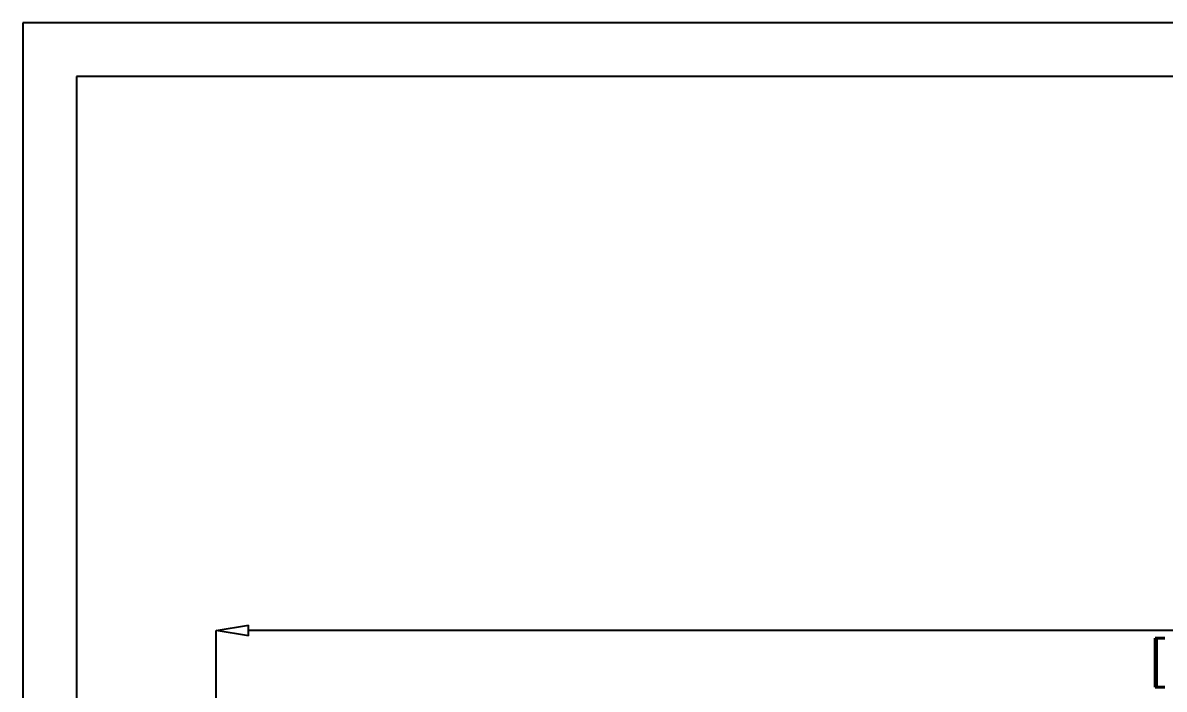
# Model space of a CAD drawing. Header units: inches. Extents: x -347369 to -260369, y 119522 to 149869.
# Drawn here: x -347369 to -336724, y 143652 to 149869 of the extents above; entities that cross this region are included whole.
import ezdxf

# ---------------------------------------------------------------- set-up
doc = ezdxf.new("R2010")
doc.units = ezdxf.units.IN
doc.header["$LTSCALE"] = 300
doc.layers.add('CARTIGLIO', color=7, linetype='Continuous')
doc.layers.add('QUOTE', color=7, linetype='Continuous')
doc.styles.get("Standard").update_dxf_attribs({"font": 'romans.shx'})
doc.dimstyles.new('sc1a100_pollici', dxfattribs={"dimscale": 100, "dimtxt": 3, "dimasz": 3, "dimexe": 0, "dimexo": 0, "dimgap": 1, "dimtad": 1, "dimzin": 12, "dimdsep": 46, "dimtxsty": 'Standard', "dimblk": 'CLOSEDBLANK', "dimcen": 1, "dimclrd": 253, "dimclre": 253, "dimclrt": 2, "dimadec": 0, "dimazin": 3, "dimtfac": 1, "dimtmove": 0, "dimatfit": 1, "dimldrblk": 'CLOSEDBLANK', "dimfxl": 1, "dimtolj": 1, "dimtzin": 0, "dimarcsym": 0})

# ---------------------------------------------------------------- blocks, each defined once
blk = doc.blocks.new('_ClosedBlank')
at = {"color": 0, "linetype": 'ByBlock', "lineweight": -2}
for p, q in [((-1, 0.167), (0, 0)), ((-1, 0.167), (-1, -0.167)), ((0, 0), (-1, -0.167))]:
    blk.add_line(p, q, dxfattribs=at)
blk = doc.blocks.new('*D15')
at = {"layer": 'Defpoints', "color": 0, "transparency": 16777216}
for p in [(-345564, 144200), (-325384, 141000), (-345564, 139848)]:
    blk.add_point(p, dxfattribs=at)
at = {"layer": 'QUOTE', "color": 253, "lineweight": -2, "transparency": 16777216}
for p, q in [((-345564, 139848), (-345564, 144200)), ((-325684, 144200), (-345264, 144200)), ((-325384, 141000), (-325384, 144200))]:
    blk.add_line(p, q, dxfattribs=at)
at = {"layer": 'QUOTE', "color": 253, "lineweight": -2, "transparency": 16777216, "xscale": 300, "yscale": 300, "zscale": 300, "rotation": 180}
blk.add_blockref('_ClosedBlank', (-345564, 144200), dxfattribs=at)
at = {"layer": 'QUOTE', "color": 253, "lineweight": -2, "transparency": 16777216, "xscale": 300, "yscale": 300, "zscale": 300}
blk.add_blockref('_ClosedBlank', (-325384, 144200), dxfattribs=at)
at = {"layer": 'QUOTE', "color": 2, "transparency": 16777216, "char_height": 300, "attachment_point": 5}
for s, insert in [('\\A1;20180', (-335459, 144450)), ('\\A1;[66\'-2 1/2"]', (-335459, 143871))]:
    blk.add_mtext(s, dxfattribs=dict(at, insert=insert))

msp = doc.modelspace()

# ---------------------------------------------------------------- linework, layer by layer
at = {"layer": 'CARTIGLIO', "color": 3, "linetype": 'Continuous'}
for p, q in [((-305368.627, 149868.925), (-347368.627, 149868.925)), ((-347368.627, 149868.925), (-347368.627, 120168.925))]:
    msp.add_line(p, q, dxfattribs=at)
at = {"layer": 'CARTIGLIO', "color": 2, "linetype": 'Continuous'}
for p, q in [((-305868.627, 149368.925), (-346868.627, 149368.925)), ((-346868.627, 149368.925), (-346868.627, 120668.925))]:
    msp.add_line(p, q, dxfattribs=at)

# ---------------------------------------------------------------- dimensions: what is measured, and where the dimension line sits
at = {"layer": 'QUOTE'}
dim = msp.add_linear_dim(base=(-345563.625, 144199.656), p1=(-325383.625, 140999.656), p2=(-345563.625, 139848.156), dimstyle='sc1a100_pollici', override={"dimpost": '\\X'}, dxfattribs=at)
dim.commit()
dim.dimension.update_dxf_attribs({"geometry": '*D15', "text_midpoint": (-335458.627, 144199.656), "dimtype": 160})

doc.saveas('drawing.dxf')
